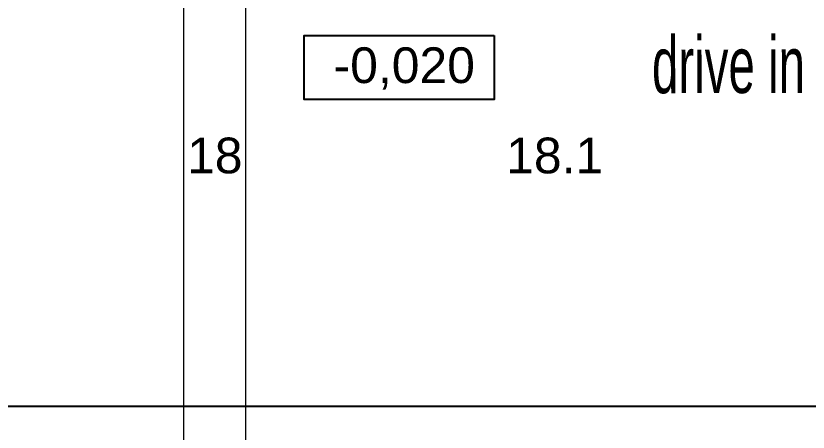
# Model space of a CAD drawing. Header units: millimetres. Extents: x 325046 to 1268204, y 1875583 to 2761998.
# Drawn here: x 906567 to 920553, y 2462227 to 2469570 of the extents above; entities that cross this region are included whole.
import ezdxf
from ezdxf.enums import TextEntityAlignment as Align

# ---------------------------------------------------------------- set-up
doc = ezdxf.new("R2010")
doc.units = ezdxf.units.MM
doc.header["$LTSCALE"] = 100
doc.header["$PDMODE"] = 65
doc.linetypes.add('SO02_F11anp01$0${ Leader Line}', pattern=[0])
doc.layers.add('Kóty osové', color=5, linetype='Continuous')
doc.layers.add('Popis - dílčí', color=5, linetype='Continuous')
doc.layers.add('Parkování - členění - 2. etapa', color=7, linetype='Continuous', lineweight=9, true_color=0x4f4fb0)
doc.layers.add('Popis OS', color=7, linetype='Continuous', true_color=0xbd0a5d)
doc.layers.add('VÝŠKOVÉ KOTY', color=7, linetype='Continuous', true_color=0xf90b4b)
doc.styles.add('ARIL-TENKÝ', font='arial.ttf')
doc.styles.add('ROZPISKA', font='arial.ttf', dxfattribs={"width": 0.6})
doc.dimstyles.new('400', dxfattribs={"dimscale": 400, "dimtxt": 2.5, "dimasz": 2, "dimexe": 1, "dimexo": 12, "dimgap": 1, "dimtad": 1, "dimdec": 0, "dimzin": 0, "dimdsep": 46, "dimtxsty": 'ARIL-TENKÝ', "dimblk": 'ARCHTICK', "dimcen": 4, "dimdle": 1, "dimclrd": 256, "dimclre": 256, "dimclrt": 7, "dimadec": 0, "dimazin": 0, "dimtfac": 1, "dimtdec": 0, "dimtix": 1, "dimtofl": 0, "dimtmove": 0, "dimatfit": 0, "dimldrblk": 'OBLIQUE', "dimfxl": 1, "dimtolj": 1, "dimtzin": 0, "dimlwd": -1, "dimlwe": -1, "dimarcsym": 0})

# ---------------------------------------------------------------- blocks, each defined once
blk = doc.blocks.new('_ARCHTICK')
at = {"color": 0, "linetype": 'ByBlock', "const_width": 0.15}
blk.add_lwpolyline([(-0.5, -0.5), (0.5, 0.5)], dxfattribs=at)
blk = doc.blocks.new('*D1557')
at = {"layer": 'Defpoints', "color": 0, "transparency": 16777216}
for p in [(705684, 2470423), (1018474, 2470423), (705684, 2462680)]:
    blk.add_point(p, dxfattribs=at)
at = {"layer": 'Kóty osové', "transparency": 16777216}
for p, q in [((705684, 2465623), (705684, 2462280)), ((1018474, 2465623), (1018474, 2462280)), ((1018874, 2462680), (705284, 2462680))]:
    blk.add_line(p, q, dxfattribs=at)
at = {"layer": 'Kóty osové', "transparency": 16777216, "xscale": 800, "yscale": 800, "zscale": 800, "rotation": 180}
blk.add_blockref('_ARCHTICK', (705684, 2462680), dxfattribs=at)
at = {"layer": 'Kóty osové', "transparency": 16777216, "xscale": 800, "yscale": 800, "zscale": 800}
blk.add_blockref('_ARCHTICK', (1018474, 2462680), dxfattribs=at)
at = {"layer": 'Kóty osové', "color": 7, "transparency": 16777216, "insert": (862079, 2463591), "char_height": 1000, "attachment_point": 5, "style": 'ARIL-TENKÝ'}
blk.add_mtext('\\A1;312790', dxfattribs=at)
blk = doc.blocks.new('_Oblique')
at = {"color": 0, "lineweight": -2}
blk.add_line((-0.5, -0.5), (0.5, 0.5), dxfattribs=at)

msp = doc.modelspace()

# ---------------------------------------------------------------- linework, layer by layer
at = {"layer": 'Parkování - členění - 2. etapa'}
msp.add_lwpolyline([(909528.7, 2470422.8), (909528.2, 2458422.8, 1), (910628.2, 2458422.7), (910628.7, 2470422.7), (909528.7, 2470422.8)], format="xyb", dxfattribs=at)
at = {"layer": 'VÝŠKOVÉ KOTY'}
msp.add_lwpolyline([(915010.5, 2469223.6), (915010.5, 2468097), (911655, 2468097), (911655, 2469223.6)], close=True, dxfattribs=at)

# ---------------------------------------------------------------- texts
at = {"layer": 'Popis - dílčí', "style": 'ROZPISKA', "width": 0.6}
msp.add_text('drive in', height=1000, rotation=0.1087, dxfattribs=at).set_placement((917796.4, 2468205.8))
at = {"layer": 'Popis OS', "linetype": 'ByBlock', "style": 'ARIL-TENKÝ'}
for s, p in [('18', (910078.7, 2467107.7)), ('18.1', (916078.7, 2467107.7))]:
    msp.add_text(s, height=630, dxfattribs=at).set_placement(p, align=Align.MIDDLE_CENTER)
at = {"layer": 'VÝŠKOVÉ KOTY', "linetype": 'SO02_F11anp01$0${ Leader Line}', "style": 'ARIL-TENKÝ'}
msp.add_text('-0,020', height=630, dxfattribs=at).set_placement((913423.1, 2468699.8), align=Align.MIDDLE_CENTER)

# ---------------------------------------------------------------- dimensions: what is measured, and where the dimension line sits
at = {"layer": 'Kóty osové'}
dim = msp.add_linear_dim(base=(705683.7, 2462679.9), p1=(1018473.7, 2470422.7), p2=(705683.7, 2470422.7), dimstyle='400', override={"dimtmove": 1}, dxfattribs=at)
dim.commit()
dim.dimension.update_dxf_attribs({"geometry": '*D1557', "text_midpoint": (862078.7, 2463590.9)})

doc.saveas('drawing.dxf')
